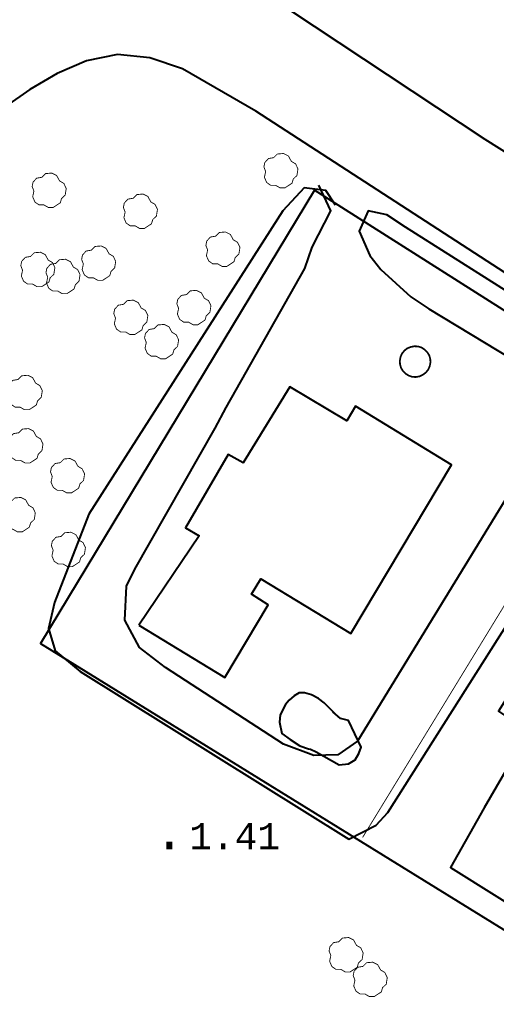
# Model space of a CAD drawing. Extents: x 743000 to 743800, y 4405200 to 4405700.
# Drawn here: x 743151.8 to 743179, y 4405278.3 to 4405334.6 of the extents above; entities that cross this region are included whole.
import ezdxf

# ---------------------------------------------------------------- set-up
doc = ezdxf.new("R2010")
doc.units = 0
doc.header["$MEASUREMENT"] = 0
for name, color, linetype in [('2', 7, 'CONTINUOUS'), ('24', 7, 'CONTINUOUS'), ('33', 7, 'CONTINUOUS'), ('34', 7, 'CONTINUOUS'), ('41', 7, 'CONTINUOUS'), ('42', 7, 'CONTINUOUS'), ('51', 7, 'CONTINUOUS'), ('6', 7, 'CONTINUOUS')]:
    doc.layers.add(name, color=color, linetype=linetype)
doc.styles.add('MONOTXT', font='monotxt', dxfattribs={"height": 0.2})

msp = doc.modelspace()

# ---------------------------------------------------------------- linework, layer by layer
at = {"layer": '2', "color": 7, "linetype": 'Continuous'}
msp.add_3dface([(743800, 4405200), (743800, 4405700), (743000.0000000001, 4405700), (743000.0000000001, 4405200)], dxfattribs=at)
at = {"layer": '33', "color": 1, "linetype": 'Continuous', "const_width": 0.1, "elevation": 2.28}
msp.add_lwpolyline([(743173.95, 4405315.810000001), (743173.79, 4405315.68), (743173.6499999998, 4405315.51), (743173.5699999998, 4405315.32), (743173.5299999998, 4405315.11), (743173.54, 4405314.9), (743173.5999999999, 4405314.69), (743173.7099999998, 4405314.51), (743173.8599999999, 4405314.36), (743174.0399999998, 4405314.25), (743174.2399999999, 4405314.18), (743174.4500000002, 4405314.17), (743174.6599999998, 4405314.21), (743174.85, 4405314.3), (743175.02, 4405314.43), (743175.15, 4405314.59), (743175.24, 4405314.79), (743175.2800000001, 4405315), (743175.27, 4405315.21), (743175.2099999998, 4405315.41), (743175.0999999999, 4405315.59), (743174.9500000002, 4405315.74), (743174.77, 4405315.86), (743174.57, 4405315.92), (743174.36, 4405315.93), (743174.1499999998, 4405315.89), (743173.95, 4405315.810000001), (743173.95, 4405315.810000001)], dxfattribs=at)
at = {"layer": '34', "color": 1, "linetype": 'Continuous', "elevation": 2.57}
msp.add_lwpolyline([(743169.7999999998, 4405294.91), (743169.1900000002, 4405295.53), (743168.88, 4405295.77), (743168.4699999999, 4405295.99), (743168.07, 4405296.1), (743167.77, 4405296.11), (743167.4799999999, 4405295.92), (743167.2, 4405295.68), (743166.9899999999, 4405295.44), (743166.68, 4405294.85), (743166.6400000001, 4405294.43), (743166.7799999998, 4405293.78), (743167.2499999999, 4405293.44), (743167.81, 4405293.07), (743168.3099999998, 4405292.89), (743168.4100000001, 4405292.88), (743168.7399999999, 4405292.72), (743170.06, 4405291.99), (743170.6, 4405292.04), (743170.9799999999, 4405292.27), (743171.1899999998, 4405292.63), (743171.3100000002, 4405292.99), (743170.5899999999, 4405294.52), (743170.14, 4405294.64), (743169.7000000002, 4405295.02)], dxfattribs=at)
at = {"layer": '41', "color": 1, "linetype": 'Continuous', "const_width": 0.05, "elevation": 2.47}
msp.add_lwpolyline([(743171.4, 4405287.83), (743186.91, 4405313.21)], dxfattribs=at)
at = {"layer": '41', "color": 1, "linetype": 'Continuous'}
msp.add_polyline3d([(743192.3899999999, 4405274.14, 2.45), (743208.2900000002, 4405299.72, 2.08), (743168.6499999998, 4405324.86, 3.42), (743152.9599999998, 4405298.92, 2.71), (743192.5799999998, 4405274.45, 2.46)], dxfattribs=at)
at = {"layer": '42', "color": 3, "linetype": 'Continuous', "const_width": 0.05}
for points, elevation in [([(743167.3599999999, 4405325.26), (743166.9499999998, 4405324.99), (743166.68, 4405324.99), (743166.4199999998, 4405325.14), (743166.14, 4405325.14), (743165.9099999998, 4405325.3), (743165.7800000001, 4405325.6), (743165.85, 4405325.93), (743165.7499999999, 4405326.19), (743165.8, 4405326.44), (743166.0099999999, 4405326.67), (743166.3100000002, 4405326.72), (743166.5199999998, 4405326.93), (743166.87, 4405326.96), (743167.1500000001, 4405326.82), (743167.32, 4405326.51), (743167.56, 4405326.37), (743167.7, 4405326.08), (743167.64, 4405325.7), (743167.43, 4405325.5), (743167.3599999999, 4405325.26)], 2.3), ([(743154.0999999999, 4405324.14), (743153.69, 4405323.87), (743153.42, 4405323.87), (743153.16, 4405324.02), (743152.88, 4405324.02), (743152.65, 4405324.18), (743152.5199999998, 4405324.48), (743152.59, 4405324.81), (743152.4899999999, 4405325.07), (743152.5399999998, 4405325.32), (743152.75, 4405325.55), (743153.0499999998, 4405325.6), (743153.26, 4405325.81), (743153.61, 4405325.84), (743153.8899999999, 4405325.7), (743154.0599999998, 4405325.39), (743154.3, 4405325.25), (743154.44, 4405324.96), (743154.38, 4405324.58), (743154.17, 4405324.38), (743154.0999999999, 4405324.14)], 2.27), ([(743159.3199999998, 4405322.94), (743158.9100000001, 4405322.67), (743158.6399999999, 4405322.67), (743158.3799999999, 4405322.82), (743158.0999999999, 4405322.82), (743157.8699999999, 4405322.98), (743157.74, 4405323.28), (743157.8100000002, 4405323.61), (743157.7099999998, 4405323.87), (743157.76, 4405324.12), (743157.97, 4405324.35), (743158.27, 4405324.4), (743158.48, 4405324.61), (743158.83, 4405324.64), (743159.11, 4405324.5), (743159.2799999998, 4405324.19), (743159.52, 4405324.05), (743159.6599999998, 4405323.76), (743159.6, 4405323.38), (743159.3899999999, 4405323.18), (743159.3199999998, 4405322.94)], 2.27), ([(743164.04, 4405320.77), (743163.6299999999, 4405320.5), (743163.3599999999, 4405320.5), (743163.0999999999, 4405320.65), (743162.8200000002, 4405320.65), (743162.5899999999, 4405320.810000001), (743162.4599999998, 4405321.11), (743162.5299999998, 4405321.44), (743162.43, 4405321.7), (743162.48, 4405321.95), (743162.69, 4405322.18), (743162.99, 4405322.23), (743163.2, 4405322.44), (743163.55, 4405322.47), (743163.8299999998, 4405322.33), (743164, 4405322.02), (743164.24, 4405321.88), (743164.3799999999, 4405321.59), (743164.3199999998, 4405321.21), (743164.1099999999, 4405321.01), (743164.04, 4405320.77)], 2.27), ([(743153.4500000002, 4405319.61), (743153.0399999998, 4405319.34), (743152.77, 4405319.34), (743152.51, 4405319.49), (743152.2299999999, 4405319.49), (743152, 4405319.65), (743151.87, 4405319.95), (743151.9399999998, 4405320.28), (743151.8399999999, 4405320.54), (743151.89, 4405320.79), (743152.0999999999, 4405321.02), (743152.4, 4405321.07), (743152.6099999999, 4405321.28), (743152.9599999998, 4405321.31), (743153.24, 4405321.17), (743153.4100000001, 4405320.86), (743153.6500000001, 4405320.72), (743153.79, 4405320.43), (743153.73, 4405320.05), (743153.52, 4405319.85), (743153.4500000002, 4405319.61)], 2.27), ([(743156.93, 4405319.97), (743156.5199999998, 4405319.7), (743156.2499999999, 4405319.7), (743155.9899999999, 4405319.85), (743155.7099999998, 4405319.85), (743155.4799999999, 4405320.01), (743155.3499999999, 4405320.31), (743155.42, 4405320.64), (743155.32, 4405320.9), (743155.3699999999, 4405321.15), (743155.5799999998, 4405321.38), (743155.8799999999, 4405321.43), (743156.0899999999, 4405321.64), (743156.44, 4405321.67), (743156.7199999999, 4405321.53), (743156.89, 4405321.22), (743157.13, 4405321.08), (743157.2699999998, 4405320.79), (743157.21, 4405320.41), (743156.9999999999, 4405320.21), (743156.93, 4405319.97)], 2.27), ([(743154.89, 4405319.21), (743154.4799999999, 4405318.94), (743154.2099999998, 4405318.94), (743153.95, 4405319.09), (743153.67, 4405319.09), (743153.44, 4405319.25), (743153.31, 4405319.55), (743153.3799999999, 4405319.88), (743153.28, 4405320.14), (743153.3299999998, 4405320.39), (743153.54, 4405320.62), (743153.8399999999, 4405320.67), (743154.05, 4405320.88), (743154.3999999998, 4405320.91), (743154.68, 4405320.77), (743154.85, 4405320.46), (743155.09, 4405320.32), (743155.2299999999, 4405320.03), (743155.1699999998, 4405319.65), (743154.9599999998, 4405319.45), (743154.89, 4405319.21)], 2.27), ([(743162.38, 4405317.43), (743161.97, 4405317.16), (743161.7, 4405317.16), (743161.4399999998, 4405317.31), (743161.1599999998, 4405317.31), (743160.9299999998, 4405317.47), (743160.8, 4405317.77), (743160.87, 4405318.1), (743160.77, 4405318.36), (743160.82, 4405318.61), (743161.0300000001, 4405318.84), (743161.3299999998, 4405318.89), (743161.5400000002, 4405319.1), (743161.8900000001, 4405319.13), (743162.17, 4405318.99), (743162.3399999999, 4405318.68), (743162.5799999998, 4405318.54), (743162.72, 4405318.25), (743162.66, 4405317.87), (743162.45, 4405317.67), (743162.38, 4405317.43)], 2.27), ([(743158.7699999998, 4405316.87), (743158.36, 4405316.6), (743158.0899999999, 4405316.6), (743157.8299999998, 4405316.75), (743157.55, 4405316.75), (743157.3200000002, 4405316.91), (743157.19, 4405317.21), (743157.26, 4405317.54), (743157.1599999998, 4405317.8), (743157.21, 4405318.05), (743157.42, 4405318.28), (743157.72, 4405318.33), (743157.93, 4405318.54), (743158.28, 4405318.57), (743158.56, 4405318.43), (743158.7299999999, 4405318.12), (743158.9699999999, 4405317.98), (743159.11, 4405317.69), (743159.05, 4405317.31), (743158.8399999999, 4405317.11), (743158.7699999998, 4405316.87)], 2.27), ([(743160.53, 4405315.48), (743160.1199999999, 4405315.21), (743159.85, 4405315.21), (743159.5899999999, 4405315.36), (743159.31, 4405315.36), (743159.0799999998, 4405315.52), (743158.95, 4405315.82), (743159.02, 4405316.15), (743158.92, 4405316.41), (743158.9699999999, 4405316.66), (743159.1800000002, 4405316.89), (743159.4799999999, 4405316.94), (743159.6900000002, 4405317.15), (743160.04, 4405317.18), (743160.32, 4405317.04), (743160.4899999999, 4405316.73), (743160.7299999999, 4405316.59), (743160.87, 4405316.3), (743160.81, 4405315.92), (743160.6, 4405315.72), (743160.53, 4405315.48)], 2.27), ([(743152.73, 4405312.57), (743152.32, 4405312.3), (743152.05, 4405312.3), (743151.79, 4405312.45), (743151.5099999999, 4405312.45), (743151.28, 4405312.61), (743151.1499999998, 4405312.91), (743151.22, 4405313.24), (743151.12, 4405313.5), (743151.1699999998, 4405313.75), (743151.38, 4405313.98), (743151.6799999998, 4405314.03), (743151.89, 4405314.24), (743152.24, 4405314.27), (743152.5199999998, 4405314.13), (743152.69, 4405313.82), (743152.93, 4405313.68), (743153.07, 4405313.39), (743153.01, 4405313.01), (743152.8, 4405312.810000001), (743152.73, 4405312.57)], 2.26), ([(743152.77, 4405309.52), (743152.3599999999, 4405309.25), (743152.0899999999, 4405309.25), (743151.8299999998, 4405309.4), (743151.5500000002, 4405309.4), (743151.32, 4405309.56), (743151.19, 4405309.86), (743151.2599999999, 4405310.19), (743151.16, 4405310.45), (743151.2099999998, 4405310.7), (743151.42, 4405310.93), (743151.7199999999, 4405310.98), (743151.93, 4405311.19), (743152.2799999998, 4405311.22), (743152.56, 4405311.08), (743152.73, 4405310.77), (743152.97, 4405310.63), (743153.1099999999, 4405310.34), (743153.0499999998, 4405309.96), (743152.8399999999, 4405309.76), (743152.77, 4405309.52)], 2.26), ([(743155.1499999998, 4405307.81), (743154.7399999999, 4405307.54), (743154.4699999999, 4405307.54), (743154.2099999998, 4405307.69), (743153.93, 4405307.69), (743153.7, 4405307.85), (743153.5700000002, 4405308.15), (743153.6399999999, 4405308.48), (743153.54, 4405308.74), (743153.5899999999, 4405308.99), (743153.7999999998, 4405309.22), (743154.0999999999, 4405309.27), (743154.3099999998, 4405309.48), (743154.6599999998, 4405309.51), (743154.9400000002, 4405309.37), (743155.11, 4405309.060000001), (743155.3499999999, 4405308.92), (743155.4899999999, 4405308.63), (743155.43, 4405308.25), (743155.22, 4405308.05), (743155.1499999998, 4405307.81)], 2.26), ([(743152.3299999998, 4405305.58), (743151.92, 4405305.310000001), (743151.65, 4405305.310000001), (743151.3899999999, 4405305.46), (743151.11, 4405305.46), (743150.8799999999, 4405305.62), (743150.7499999999, 4405305.92), (743150.8200000002, 4405306.25), (743150.7199999999, 4405306.51), (743150.77, 4405306.76), (743150.98, 4405306.99), (743151.28, 4405307.04), (743151.49, 4405307.25), (743151.8399999999, 4405307.28), (743152.12, 4405307.14), (743152.29, 4405306.83), (743152.5299999998, 4405306.69), (743152.67, 4405306.4), (743152.6099999999, 4405306.02), (743152.4, 4405305.82), (743152.3299999998, 4405305.58)], 2.26), ([(743155.2000000002, 4405303.59), (743154.79, 4405303.32), (743154.52, 4405303.32), (743154.26, 4405303.47), (743153.9799999999, 4405303.47), (743153.75, 4405303.63), (743153.6199999999, 4405303.93), (743153.69, 4405304.26), (743153.5899999999, 4405304.52), (743153.6399999999, 4405304.77), (743153.85, 4405305), (743154.1499999998, 4405305.05), (743154.36, 4405305.26), (743154.7099999998, 4405305.29), (743154.9899999999, 4405305.15), (743155.1599999998, 4405304.84), (743155.4, 4405304.7), (743155.54, 4405304.41), (743155.4799999999, 4405304.03), (743155.27, 4405303.83), (743155.2000000002, 4405303.59)], 2.26), ([(743171.0899999999, 4405280.4), (743170.6799999998, 4405280.13), (743170.41, 4405280.13), (743170.1499999998, 4405280.28), (743169.87, 4405280.28), (743169.6399999999, 4405280.44), (743169.51, 4405280.74), (743169.5799999998, 4405281.07), (743169.4799999999, 4405281.33), (743169.53, 4405281.58), (743169.7399999999, 4405281.810000001), (743170.04, 4405281.86), (743170.2499999999, 4405282.07), (743170.6, 4405282.1), (743170.88, 4405281.96), (743171.05, 4405281.65), (743171.29, 4405281.51), (743171.43, 4405281.22), (743171.3699999999, 4405280.84), (743171.16, 4405280.64), (743171.0899999999, 4405280.4)], 2.42), ([(743172.4699999999, 4405278.99), (743172.0600000002, 4405278.72), (743171.7899999998, 4405278.72), (743171.5299999998, 4405278.87), (743171.2499999999, 4405278.87), (743171.0199999998, 4405279.03), (743170.89, 4405279.33), (743170.96, 4405279.66), (743170.8599999999, 4405279.92), (743170.91, 4405280.17), (743171.12, 4405280.4), (743171.42, 4405280.45), (743171.63, 4405280.66), (743171.98, 4405280.69), (743172.26, 4405280.55), (743172.4299999998, 4405280.24), (743172.67, 4405280.1), (743172.81, 4405279.810000001), (743172.75, 4405279.43), (743172.5399999998, 4405279.23), (743172.4699999999, 4405278.99)], 2.42)]:
    msp.add_lwpolyline(points, dxfattribs=dict(at, elevation=elevation))
at = {"layer": '42', "color": 3, "linetype": 'Continuous'}
for points in [[(743169.85, 4405324, 4.48), (743169.2899999998, 4405324.85, 4.47), (743168.0499999998, 4405324.99, 4.39), (743166.8299999998, 4405323.67, 4.39), (743155.73, 4405306.32, 4.09), (743153.77, 4405301.26, 3.85), (743153.43, 4405299.79, 3.85), (743153.81, 4405298.51, 3.85), (743155.2299999999, 4405297.32, 3.85), (743170.61, 4405287.73, 4.22), (743172.17, 4405288.53, 4.25), (743172.8499999999, 4405289.26, 4.34), (743184.31, 4405307.34, 4.72)], [(743182.25, 4405311.53, 4.39), (743171.0999999999, 4405293.34, 4.39), (743171.0999999999, 4405293.34, 4.39), (743169.9899999999, 4405292.56, 4.39), (743168.5999999999, 4405292.51, 4.39), (743166.88, 4405293.16, 4.39), (743160.1199999999, 4405297.55, 4.39), (743158.6399999999, 4405298.69, 4.39), (743157.7999999998, 4405300.26, 4.39), (743157.8799999999, 4405302.2, 4.39), (743158.36, 4405303.17, 4.39), (743162.9699999999, 4405311.25, 4.4), (743163.5999999999, 4405312.42, 4.39), (743168.0899999999, 4405320.38, 4.39), (743168.51, 4405321.6, 4.39), (743169.5799999998, 4405323.67, 4.39), (743168.8899999999, 4405325.15, 4.39)], [(743184.4599999998, 4405316.03, 4.47), (743173.85, 4405322.75, 4.47), (743172.7799999998, 4405323.45, 4.47), (743171.7199999999, 4405323.68, 4.47), (743171.2099999998, 4405322.52, 4.47), (743171.81, 4405321.12, 4.47), (743172.45, 4405320.32, 4.47), (743174.1599999998, 4405318.75, 4.47), (743175.1799999998, 4405318.07, 4.45), (743181.5600000002, 4405314.22, 4.39)]]:
    msp.add_polyline3d(points, dxfattribs=at)
at = {"layer": '51', "color": 1, "linetype": 'Continuous', "extrusion": (0.5172591703949345, 0.8558288091916189, 0), "const_width": 0.05, "elevation": 4154594.281279}
msp.add_lwpolyline([(1642665.035699015, 5.45), (1642660.782511974, 5.39)], dxfattribs=at)
at = {"layer": '51', "color": 1, "linetype": 'Continuous', "extrusion": (-0.5346633583219116, -0.8450651414346325, 0), "const_width": 0.05, "elevation": -4120106.937192}
msp.add_lwpolyline([(-1727306.002972634, 4.18), (-1727312.736181378, 4.04)], dxfattribs=at)
at = {"layer": '51', "color": 1, "linetype": 'Continuous'}
for points in [[(743158.5899999999, 4405299.98, 4), (743163.5199999998, 4405296.98, 4), (743165.9899999999, 4405301.14, 4.97), (743165.04, 4405301.74, 4.97), (743165.5799999998, 4405302.62, 5.15), (743170.73, 4405299.5, 5.15), (743176.4899999999, 4405309.15, 5.16), (743171, 4405312.5, 5.16), (743170.4999999999, 4405311.66, 5.29), (743167.24, 4405313.6, 5.29), (743164.57, 4405309.26, 5.29), (743163.7, 4405309.73, 5.29), (743161.2599999999, 4405305.54, 5.29), (743162.0399999998, 4405305.09, 5.17), (743158.5899999999, 4405299.98, 4)], [(743184.6399999999, 4405303.75, 5.05), (743179.18, 4405295.060000001, 5.05), (743180.9, 4405293.89, 5.23), (743178.3599999999, 4405289.53, 4.01), (743176.4299999998, 4405286.11, 3.7), (743181.89, 4405282.69, 3.56), (743183.9599999998, 4405286.01, 3.94), (743184.11, 4405285.96, 3.94), (743186.43, 4405289.92, 5.41), (743188.57, 4405288.71, 5.41), (743194.13, 4405297.26, 5.17), (743192.6399999999, 4405298.54, 4.99), (743194.66, 4405302.02, 4.89), (743190.2299999999, 4405304.88, 4.75), (743188.28, 4405301.810000001, 4.92), (743184.6399999999, 4405303.75, 5.05)]]:
    msp.add_polyline3d(points, dxfattribs=at)
at = {"layer": '6', "color": 7, "linetype": 'Continuous'}
for points in [[(743180.9, 4405376.36, 2.05), (743170.14, 4405359.1, 1.73), (743160.15, 4405345.18, 1.73), (743159.82, 4405344.15, 1.73), (743159.76, 4405342.27, 1.73), (743160.4199999998, 4405340.55, 1.73), (743161.68, 4405338.87, 1.73), (743178.3999999998, 4405327.78, 1.73), (743196.23, 4405316.58, 1.73)], [(743182.32, 4405318.33, 1.92), (743165.29, 4405329.39, 2.07), (743161.0899999999, 4405331.8, 2.07), (743159.2299999999, 4405332.43, 2.07), (743157.38, 4405332.63, 2.07), (743155.5899999999, 4405332.26, 2.07), (743153.9200000002, 4405331.53, 2.02), (743152.3599999999, 4405330.63, 2.01), (743150.9599999998, 4405329.64, 1.98), (743149.7, 4405328.14, 1.87), (743148.43, 4405326.36, 1.81), (743144.6800000002, 4405322.12, 1.81), (743133.26, 4405304.93, 1.8), (743130.1700000002, 4405300.31, 1.8), (743120.3799999999, 4405285.51, 1.92), (743119.77, 4405283.8, 1.92), (743119.76, 4405281.99, 1.92), (743120.36, 4405280.25, 1.92), (743121.4400000002, 4405278.72, 1.91), (743122.95, 4405277.46, 1.91)]]:
    msp.add_polyline3d(points, dxfattribs=at)

# ---------------------------------------------------------------- texts
at = {"layer": '24', "color": 7, "linetype": 'Continuous', "style": 'MONOTXT'}
for s, height, p in [('1.41                        ', 1.5, (743161.4799999999, 4405287.15, 1.41)), ('.                           ', 1.99, (743159.4799999999, 4405287.15, 1.41))]:
    msp.add_text(s, height=height, dxfattribs=at).set_placement(p)

doc.saveas('drawing.dxf')
